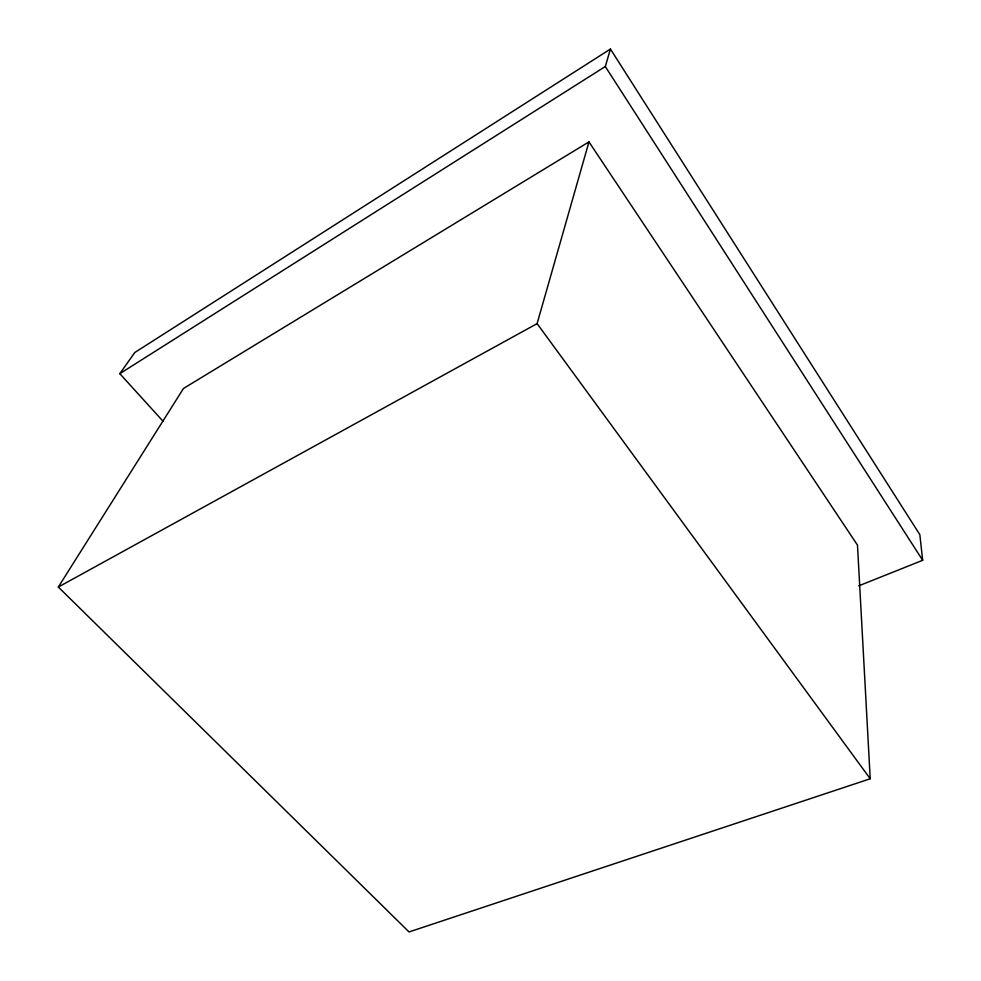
<?xml version="1.0" encoding="UTF-8"?>
<svg xmlns="http://www.w3.org/2000/svg" width="981" height="981" viewBox="0 0 981 981"><rect width="100%" height="100%" fill="white"/><g stroke="black" fill="none" stroke-linecap="round" stroke-linejoin="round"><path stroke-width="1.47" d="M58.32 587.043L537.098 323.62L588.968 141.889L857.492 545.142L870.221 778.767L409.04 931.95L58.32 587.043L183.472 388.476L588.968 141.889M162.993 421.205L119.817 373.675L605.302 66.524L610.44 49.05L919.847 534.694L922.68 560.298L858.743 585.841M119.817 373.675L134.753 352.535L610.44 49.05M537.098 323.62L870.221 778.767M605.302 66.524L922.68 560.298"/></g></svg>
